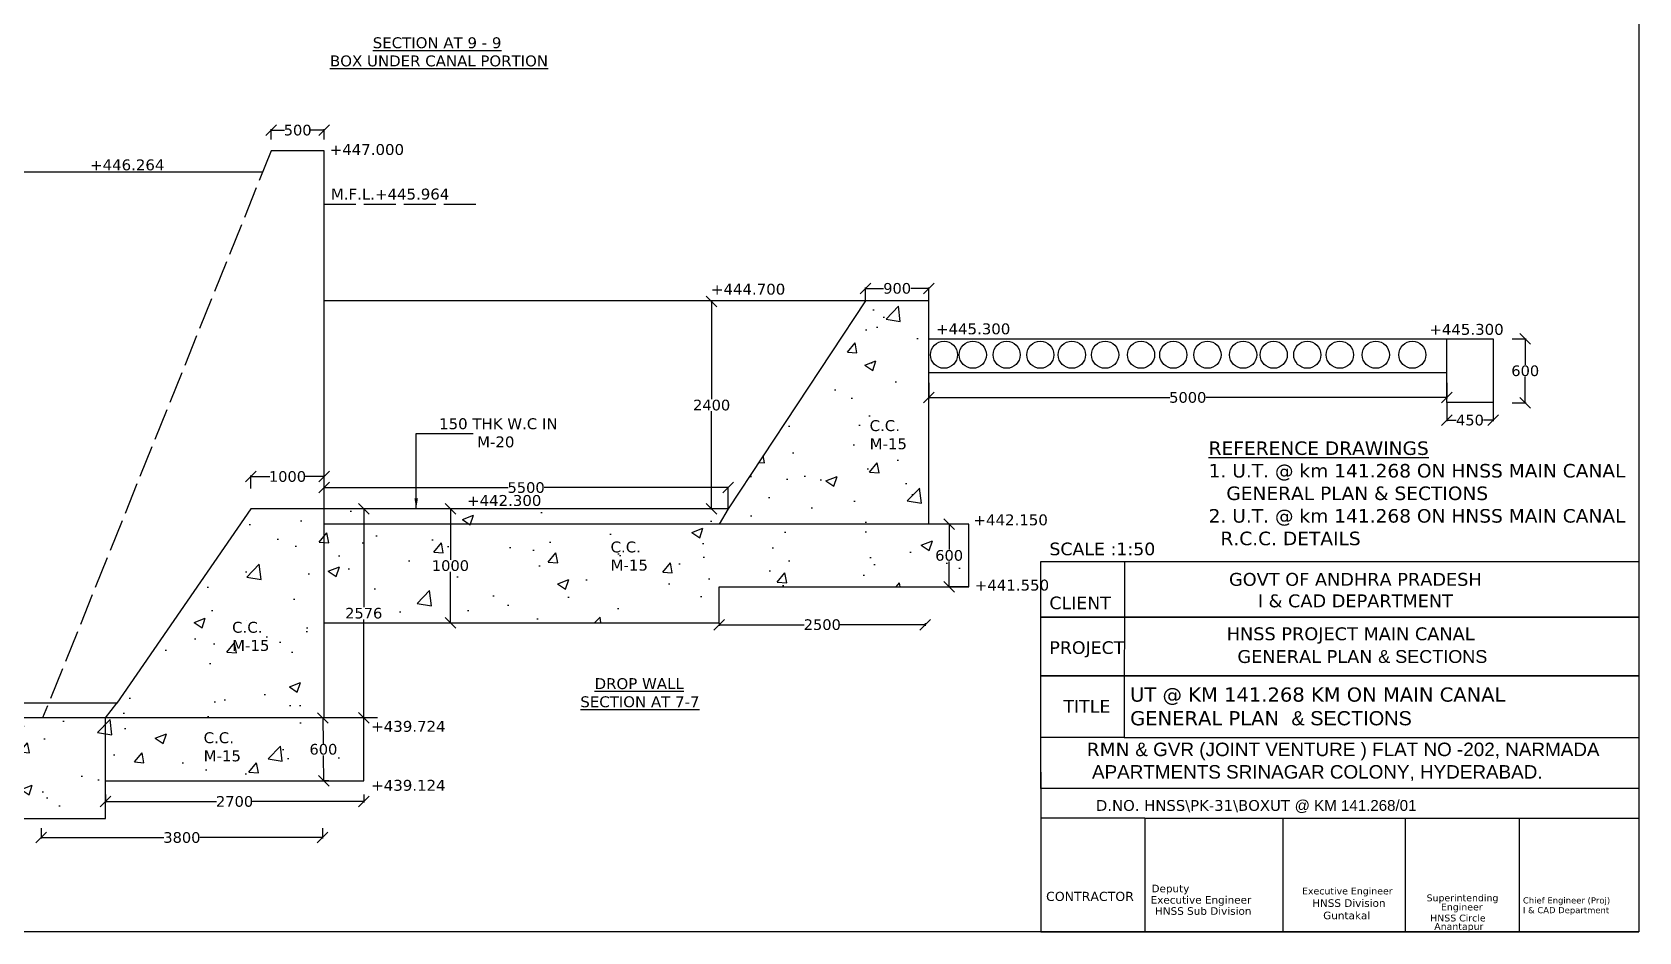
# Model space of a CAD drawing. Header units: inches. Extents: x 55 to 994, y 128 to 488.
# Drawn here: x 692.3 to 994.2, y 127.8 to 297 of the extents above; entities that cross this region are included whole.
import ezdxf

# ---------------------------------------------------------------- set-up
doc = ezdxf.new("R2010")
doc.units = ezdxf.units.IN
doc.header["$MEASUREMENT"] = 0
doc.linetypes.add('ACAD_ISO02W100', pattern=[15, 12, -3])
for name, color, linetype in [('Dimension', 7, 'Continuous'), ('Drawing', 2, 'Continuous'), ('Hatch', 7, 'Continuous'), ('Text', 7, 'Continuous')]:
    doc.layers.add(name, color=color, linetype=linetype)
doc.styles.get("Standard").update_dxf_attribs({"font": 'verdana.ttf'})
doc.dimstyles.get("Standard").update_dxf_attribs({"dimtxt": 4.5, "dimasz": 2, "dimexe": 0.18, "dimexo": 0.0625, "dimgap": 0.09, "dimtad": 0, "dimtih": 1, "dimtoh": 1, "dimdec": 4, "dimzin": 0, "dimdsep": 46, "dimlunit": 4, "dimtxsty": 'Standard', "dimblk": 'OBLIQUE', "dimcen": 0.09, "dimadec": 0, "dimazin": 0, "dimtfac": 1, "dimtdec": 4, "dimtofl": 0, "dimtmove": 0, "dimatfit": 3, "dimfxl": 1, "dimtolj": 1, "dimtzin": 0, "dimarcsym": 0})

# ---------------------------------------------------------------- blocks, each defined once
blk = doc.blocks.new('_Oblique')
at = {"color": 0, "linetype": 'ByBlock', "lineweight": -2}
blk.add_line((-0.5, -0.5), (0.5, 0.5), dxfattribs=at)
blk = doc.blocks.new('*D94')
at = {"layer": 'Defpoints', "color": 0, "transparency": 16777216}
for p in [(706.05, 153.7), (754.6, 153.7), (754.6, 152.35)]:
    blk.add_point(p, dxfattribs=at)
at = {"layer": 'Dimension', "color": 0, "lineweight": -2, "transparency": 16777216}
for p, q in [((706.05, 153.64), (706.05, 152.17)), ((706.05, 152.35), (726.94, 152.35)), ((754.6, 152.35), (733.71, 152.35)), ((754.6, 153.64), (754.6, 152.17))]:
    blk.add_line(p, q, dxfattribs=at)
at = {"layer": 'Dimension', "color": 0, "lineweight": -2, "transparency": 16777216, "xscale": 2, "yscale": 2, "zscale": 2, "rotation": 180}
blk.add_blockref('_Oblique', (706.05, 152.35), dxfattribs=at)
at = {"layer": 'Dimension', "color": 0, "lineweight": -2, "transparency": 16777216, "xscale": 2, "yscale": 2, "zscale": 2}
blk.add_blockref('_Oblique', (754.6, 152.35), dxfattribs=at)
at = {"layer": 'Dimension', "color": 0, "transparency": 16777216, "insert": (730.33, 152.35), "char_height": 2, "attachment_point": 5}
blk.add_mtext('\\A1;2700', dxfattribs=at)
blk = doc.blocks.new('*D95')
at = {"layer": 'Defpoints', "color": 0, "transparency": 16777216}
for p in [(770.89, 207.41), (770.89, 185.98), (770.89, 185.98)]:
    blk.add_point(p, dxfattribs=at)
at = {"layer": 'Dimension', "color": 0, "lineweight": -2, "transparency": 16777216}
for p, q in [((770.82, 207.41), (770.71, 207.41)), ((770.89, 207.41), (770.89, 197.83)), ((770.89, 185.98), (770.89, 195.57)), ((770.82, 185.98), (770.71, 185.98))]:
    blk.add_line(p, q, dxfattribs=at)
at = {"layer": 'Dimension', "color": 0, "lineweight": -2, "transparency": 16777216, "xscale": 2, "yscale": 2, "zscale": 2}
for p, rotation in [((770.89, 207.41), 90), ((770.89, 185.98), 270)]:
    blk.add_blockref('_Oblique', p, dxfattribs=dict(at, rotation=rotation))
at = {"layer": 'Dimension', "color": 0, "transparency": 16777216, "insert": (770.89, 196.7), "char_height": 2, "attachment_point": 5}
blk.add_mtext('\\A1;1000', dxfattribs=at)
blk = doc.blocks.new('*D96')
at = {"layer": 'Defpoints', "color": 0, "transparency": 16777216}
for p in [(747.14, 278.6), (737.21, 276.79), (747.14, 276.79)]:
    blk.add_point(p, dxfattribs=at)
at = {"layer": 'Text', "color": 0, "lineweight": -2, "transparency": 16777216}
for p, q in [((737.21, 276.85), (737.21, 278.78)), ((737.21, 278.6), (739.68, 278.6)), ((747.14, 278.6), (744.67, 278.6)), ((747.14, 276.85), (747.14, 278.78))]:
    blk.add_line(p, q, dxfattribs=at)
at = {"layer": 'Text', "color": 0, "lineweight": -2, "transparency": 16777216, "xscale": 2, "yscale": 2, "zscale": 2, "rotation": 180}
blk.add_blockref('_Oblique', (737.21, 278.6), dxfattribs=at)
at = {"layer": 'Text', "color": 0, "lineweight": -2, "transparency": 16777216, "xscale": 2, "yscale": 2, "zscale": 2}
blk.add_blockref('_Oblique', (747.14, 278.6), dxfattribs=at)
at = {"layer": 'Text', "color": 0, "transparency": 16777216, "insert": (742.18, 278.6), "char_height": 2, "attachment_point": 5}
blk.add_mtext('\\A1;500', dxfattribs=at)
blk = doc.blocks.new('*D97')
at = {"layer": 'Defpoints', "color": 0, "transparency": 16777216}
for p in [(733.4, 213.46), (733.4, 211.15), (747.14, 211.15)]:
    blk.add_point(p, dxfattribs=at)
at = {"layer": 'Dimension', "color": 0, "lineweight": -2, "transparency": 16777216}
for p, q in [((733.4, 211.22), (733.4, 213.64)), ((733.4, 213.46), (736.96, 213.46)), ((747.14, 213.46), (743.58, 213.46)), ((747.14, 211.22), (747.14, 213.64))]:
    blk.add_line(p, q, dxfattribs=at)
at = {"layer": 'Dimension', "color": 0, "lineweight": -2, "transparency": 16777216, "xscale": 2, "yscale": 2, "zscale": 2, "rotation": 180}
blk.add_blockref('_Oblique', (733.4, 213.46), dxfattribs=at)
at = {"layer": 'Dimension', "color": 0, "lineweight": -2, "transparency": 16777216, "xscale": 2, "yscale": 2, "zscale": 2}
blk.add_blockref('_Oblique', (747.14, 213.46), dxfattribs=at)
at = {"layer": 'Dimension', "color": 0, "transparency": 16777216, "insert": (740.27, 213.46), "char_height": 2, "attachment_point": 5}
blk.add_mtext('\\A1;1000', dxfattribs=at)
blk = doc.blocks.new('*D98')
at = {"layer": 'Defpoints', "color": 0, "transparency": 16777216}
for p in [(757.24, 207.41), (754.6, 168.08), (757.24, 168.08)]:
    blk.add_point(p, dxfattribs=at)
at = {"layer": 'Dimension', "color": 0, "lineweight": -2, "transparency": 16777216}
for p, q in [((757.18, 207.41), (754.42, 207.41)), ((754.6, 207.41), (754.6, 188.88)), ((754.6, 168.08), (754.6, 186.61)), ((757.18, 168.08), (754.42, 168.08))]:
    blk.add_line(p, q, dxfattribs=at)
at = {"layer": 'Dimension', "color": 0, "lineweight": -2, "transparency": 16777216, "xscale": 2, "yscale": 2, "zscale": 2}
for p, rotation in [((754.6, 207.41), 90), ((754.6, 168.08), 270)]:
    blk.add_blockref('_Oblique', p, dxfattribs=dict(at, rotation=rotation))
at = {"layer": 'Dimension', "color": 0, "transparency": 16777216, "insert": (754.6, 187.75), "char_height": 2, "attachment_point": 5}
blk.add_mtext('\\A1;2576', dxfattribs=at)
blk = doc.blocks.new('*D99')
at = {"layer": 'Defpoints', "color": 0, "transparency": 16777216}
for p in [(823.07, 211.38), (747.14, 207.41), (823.07, 207.41)]:
    blk.add_point(p, dxfattribs=at)
at = {"layer": 'Dimension', "color": 0, "lineweight": -2, "transparency": 16777216}
for p, q in [((747.14, 207.47), (747.14, 211.56)), ((747.14, 211.38), (781.73, 211.38)), ((823.07, 211.38), (788.48, 211.38)), ((823.07, 207.47), (823.07, 211.56))]:
    blk.add_line(p, q, dxfattribs=at)
at = {"layer": 'Dimension', "color": 0, "lineweight": -2, "transparency": 16777216, "xscale": 2, "yscale": 2, "zscale": 2, "rotation": 180}
blk.add_blockref('_Oblique', (747.14, 211.38), dxfattribs=at)
at = {"layer": 'Dimension', "color": 0, "lineweight": -2, "transparency": 16777216, "xscale": 2, "yscale": 2, "zscale": 2}
blk.add_blockref('_Oblique', (823.07, 211.38), dxfattribs=at)
at = {"layer": 'Dimension', "color": 0, "transparency": 16777216, "insert": (785.11, 211.38), "char_height": 2, "attachment_point": 5}
blk.add_mtext('\\A1;5500', dxfattribs=at)
blk = doc.blocks.new('*D101')
at = {"layer": 'Defpoints', "color": 0, "transparency": 16777216}
for p in [(819.78, 246.4), (819.97, 246.4), (819.78, 207.39)]:
    blk.add_point(p, dxfattribs=at)
at = {"layer": 'Dimension', "color": 0, "lineweight": -2, "transparency": 16777216}
for p, q in [((819.84, 246.4), (820.15, 246.4)), ((819.97, 246.4), (819.97, 228.03)), ((819.97, 207.39), (819.97, 225.76)), ((819.84, 207.39), (820.15, 207.39))]:
    blk.add_line(p, q, dxfattribs=at)
at = {"layer": 'Dimension', "color": 0, "lineweight": -2, "transparency": 16777216, "xscale": 2, "yscale": 2, "zscale": 2}
for p, rotation in [((819.97, 246.4), 90), ((819.97, 207.39), 270)]:
    blk.add_blockref('_Oblique', p, dxfattribs=dict(at, rotation=rotation))
at = {"layer": 'Dimension', "color": 0, "transparency": 16777216, "insert": (819.97, 226.89), "char_height": 2, "attachment_point": 5}
blk.add_mtext('\\A1;2400', dxfattribs=at)
blk = doc.blocks.new('*D102')
at = {"layer": 'Defpoints', "color": 0, "transparency": 16777216}
for p in [(821.4, 185.98), (860.12, 185.98), (860.12, 185.6)]:
    blk.add_point(p, dxfattribs=at)
at = {"layer": 'Dimension', "color": 0, "lineweight": -2, "transparency": 16777216}
for p, q in [((821.4, 185.92), (821.4, 185.42)), ((821.4, 185.6), (837.37, 185.6)), ((860.12, 185.6), (844.15, 185.6)), ((860.12, 185.92), (860.12, 185.42))]:
    blk.add_line(p, q, dxfattribs=at)
at = {"layer": 'Dimension', "color": 0, "lineweight": -2, "transparency": 16777216, "xscale": 2, "yscale": 2, "zscale": 2, "rotation": 180}
blk.add_blockref('_Oblique', (821.4, 185.6), dxfattribs=at)
at = {"layer": 'Dimension', "color": 0, "lineweight": -2, "transparency": 16777216, "xscale": 2, "yscale": 2, "zscale": 2}
blk.add_blockref('_Oblique', (860.12, 185.6), dxfattribs=at)
at = {"layer": 'Dimension', "color": 0, "transparency": 16777216, "insert": (840.76, 185.6), "char_height": 2, "attachment_point": 5}
blk.add_mtext('\\A1;2500', dxfattribs=at)
blk = doc.blocks.new('*D103')
at = {"layer": 'Defpoints', "color": 0, "transparency": 16777216}
for p in [(868.33, 204.51), (864.6, 192.72), (868.33, 192.72)]:
    blk.add_point(p, dxfattribs=at)
at = {"layer": 'Dimension', "color": 0, "lineweight": -2, "transparency": 16777216}
for p, q in [((868.27, 204.51), (864.42, 204.51)), ((864.6, 204.51), (864.6, 199.75)), ((864.6, 192.72), (864.6, 197.49)), ((868.27, 192.72), (864.42, 192.72))]:
    blk.add_line(p, q, dxfattribs=at)
at = {"layer": 'Dimension', "color": 0, "lineweight": -2, "transparency": 16777216, "xscale": 2, "yscale": 2, "zscale": 2}
for p, rotation in [((864.6, 204.51), 90), ((864.6, 192.72), 270)]:
    blk.add_blockref('_Oblique', p, dxfattribs=dict(at, rotation=rotation))
at = {"layer": 'Dimension', "color": 0, "transparency": 16777216, "insert": (864.6, 198.62), "char_height": 2, "attachment_point": 5}
blk.add_mtext('\\A1;600', dxfattribs=at)
blk = doc.blocks.new('*D104')
at = {"layer": 'Defpoints', "color": 0, "transparency": 16777216}
for p in [(860.78, 248.84), (848.89, 246.49), (860.78, 246.49)]:
    blk.add_point(p, dxfattribs=at)
at = {"layer": 'Text', "color": 0, "lineweight": -2, "transparency": 16777216}
for p, q in [((848.89, 246.56), (848.89, 249.02)), ((848.89, 248.84), (852.29, 248.84)), ((860.78, 248.84), (857.38, 248.84)), ((860.78, 246.56), (860.78, 249.02))]:
    blk.add_line(p, q, dxfattribs=at)
at = {"layer": 'Text', "color": 0, "lineweight": -2, "transparency": 16777216, "xscale": 2, "yscale": 2, "zscale": 2, "rotation": 180}
blk.add_blockref('_Oblique', (848.89, 248.84), dxfattribs=at)
at = {"layer": 'Text', "color": 0, "lineweight": -2, "transparency": 16777216, "xscale": 2, "yscale": 2, "zscale": 2}
blk.add_blockref('_Oblique', (860.78, 248.84), dxfattribs=at)
at = {"layer": 'Text', "color": 0, "transparency": 16777216, "insert": (854.83, 248.84), "char_height": 2, "attachment_point": 5}
blk.add_mtext('\\A1;900', dxfattribs=at)
blk = doc.blocks.new('*D105')
at = {"layer": 'Defpoints', "color": 0, "transparency": 16777216}
for p in [(860.78, 231.17), (958.1, 231.17), (958.1, 228.33)]:
    blk.add_point(p, dxfattribs=at)
at = {"layer": 'Dimension', "color": 0, "lineweight": -2, "transparency": 16777216}
for p, q in [((860.78, 231.1), (860.78, 228.15)), ((958.1, 231.1), (958.1, 228.15)), ((860.78, 228.33), (906.06, 228.33)), ((958.1, 228.33), (912.81, 228.33))]:
    blk.add_line(p, q, dxfattribs=at)
at = {"layer": 'Dimension', "color": 0, "lineweight": -2, "transparency": 16777216, "xscale": 2, "yscale": 2, "zscale": 2, "rotation": 180}
blk.add_blockref('_Oblique', (860.78, 228.33), dxfattribs=at)
at = {"layer": 'Dimension', "color": 0, "lineweight": -2, "transparency": 16777216, "xscale": 2, "yscale": 2, "zscale": 2}
blk.add_blockref('_Oblique', (958.1, 228.33), dxfattribs=at)
at = {"layer": 'Dimension', "color": 0, "transparency": 16777216, "insert": (909.44, 228.33), "char_height": 2, "attachment_point": 5}
blk.add_mtext('\\A1;5000', dxfattribs=at)
blk = doc.blocks.new('*D106')
at = {"layer": 'Defpoints', "color": 0, "transparency": 16777216}
for p in [(958.1, 227.37), (966.82, 227.37), (966.82, 224.07)]:
    blk.add_point(p, dxfattribs=at)
at = {"layer": 'Dimension', "color": 0, "lineweight": -2, "transparency": 16777216}
for p, q in [((958.1, 227.3), (958.1, 223.89)), ((966.82, 227.3), (966.82, 223.89)), ((958.1, 224.07), (959.89, 224.07)), ((966.82, 224.07), (965.03, 224.07))]:
    blk.add_line(p, q, dxfattribs=at)
at = {"layer": 'Dimension', "color": 0, "lineweight": -2, "transparency": 16777216, "xscale": 2, "yscale": 2, "zscale": 2, "rotation": 180}
blk.add_blockref('_Oblique', (958.1, 224.07), dxfattribs=at)
at = {"layer": 'Dimension', "color": 0, "lineweight": -2, "transparency": 16777216, "xscale": 2, "yscale": 2, "zscale": 2}
blk.add_blockref('_Oblique', (966.82, 224.07), dxfattribs=at)
at = {"layer": 'Dimension', "color": 0, "transparency": 16777216, "insert": (962.46, 224.07), "char_height": 2, "attachment_point": 5}
blk.add_mtext('\\A1;450', dxfattribs=at)
blk = doc.blocks.new('*D107')
at = {"layer": 'Defpoints', "color": 0, "transparency": 16777216}
for p in [(970.32, 239.38), (970.32, 227.3), (972.85, 227.3)]:
    blk.add_point(p, dxfattribs=at)
at = {"layer": 'Dimension', "color": 0, "lineweight": -2, "transparency": 16777216}
for p, q in [((970.38, 239.38), (973.03, 239.38)), ((972.85, 239.38), (972.85, 234.47)), ((972.85, 227.3), (972.85, 232.21)), ((970.38, 227.3), (973.03, 227.3))]:
    blk.add_line(p, q, dxfattribs=at)
at = {"layer": 'Dimension', "color": 0, "lineweight": -2, "transparency": 16777216, "xscale": 2, "yscale": 2, "zscale": 2}
for p, rotation in [((972.85, 239.38), 90), ((972.85, 227.3), 270)]:
    blk.add_blockref('_Oblique', p, dxfattribs=dict(at, rotation=rotation))
at = {"layer": 'Dimension', "color": 0, "transparency": 16777216, "insert": (972.85, 233.34), "char_height": 2, "attachment_point": 5}
blk.add_mtext('\\A1;600', dxfattribs=at)
blk = doc.blocks.new('*D108')
at = {"layer": 'Defpoints', "color": 0, "transparency": 16777216}
for p in [(747.92, 168.08), (747.11, 156.25), (748.1, 156.26)]:
    blk.add_point(p, dxfattribs=at)
at = {"layer": 'Dimension', "color": 0, "lineweight": -2, "transparency": 16777216}
for p, q in [((747.86, 168.08), (746.75, 168.06)), ((746.93, 168.07), (747, 163.29)), ((747.11, 156.25), (747.03, 161.03)), ((748.04, 156.26), (746.93, 156.25))]:
    blk.add_line(p, q, dxfattribs=at)
at = {"layer": 'Dimension', "color": 0, "lineweight": -2, "transparency": 16777216, "xscale": 2, "yscale": 2, "zscale": 2}
for p, rotation in [((746.93, 168.07), 90.8726393505395), ((747.11, 156.25), 270.8726393505395)]:
    blk.add_blockref('_Oblique', p, dxfattribs=dict(at, rotation=rotation))
at = {"layer": 'Dimension', "color": 0, "transparency": 16777216, "insert": (747.02, 162.16), "char_height": 2, "attachment_point": 5}
blk.add_mtext('\\A1;600', dxfattribs=at)
blk = doc.blocks.new('*D109')
at = {"layer": 'Defpoints', "color": 0, "transparency": 16777216}
for p in [(694, 147.37), (746.86, 147.37), (746.86, 145.57)]:
    blk.add_point(p, dxfattribs=at)
at = {"layer": 'Dimension', "color": 0, "lineweight": -2, "transparency": 16777216}
for p, q in [((694, 147.31), (694, 145.39)), ((694, 145.57), (717.04, 145.57)), ((746.86, 145.57), (723.81, 145.57)), ((746.86, 147.31), (746.86, 145.39))]:
    blk.add_line(p, q, dxfattribs=at)
at = {"layer": 'Dimension', "color": 0, "lineweight": -2, "transparency": 16777216, "xscale": 2, "yscale": 2, "zscale": 2, "rotation": 180}
blk.add_blockref('_Oblique', (694, 145.57), dxfattribs=at)
at = {"layer": 'Dimension', "color": 0, "lineweight": -2, "transparency": 16777216, "xscale": 2, "yscale": 2, "zscale": 2}
blk.add_blockref('_Oblique', (746.86, 145.57), dxfattribs=at)
at = {"layer": 'Dimension', "color": 0, "transparency": 16777216, "insert": (720.43, 145.57), "char_height": 2, "attachment_point": 5}
blk.add_mtext('\\A1;3800', dxfattribs=at)

msp = doc.modelspace()

# ---------------------------------------------------------------- hatches: boundary and pattern name
at = {"layer": 'Hatch'}
h = msp.add_hatch(dxfattribs=at)
h.set_pattern_fill('AR-CONC', color=256, scale=3, style=0)
h.paths.add_polyline_path([(706.055, 149.17759), (706.055, 156.2635), (706.055, 168.08103), (655.71031, 168.08103), (655.71031, 149.17759)])
h.paths.add_polyline_path([(694.26321, 168.08103), (695.37471, 170.84111), (655.71031, 170.84111), (655.71031, 168.08103)])
h.paths.add_polyline_path([(706.055, 168.08103), (708.2006, 170.84111), (695.37471, 170.84111), (694.26321, 168.08103)])
h.paths.add_polyline_path([(708.2006, 170.84111), (706.055, 168.08103), (747.1433, 168.08103), (747.1433, 185.98082), (821.4004, 185.98082), (821.4004, 192.71924), (868.32957, 192.71924), (868.32957, 204.51298), (860.77673, 204.51298), (860.77673, 246.49397), (848.88917, 246.49397), (823.06901, 207.41143), (733.4037, 207.41143)])
h.paths.add_polyline_path([(754.59674, 156.2635), (754.59674, 168.08103), (747.1433, 168.08103), (706.055, 168.08103), (706.055, 156.2635)])

# ---------------------------------------------------------------- linework, layer by layer
at = {"layer": 'Dimension', "ltscale": 0.02}
for points in [[(994.20147, 197.49293), (994.20147, 186.98926), (881.80878, 186.98926), (881.80878, 197.49293), (994.20147, 197.49293)], [(881.80878, 157.9009), (881.80878, 127.83459)], [(994.20147, 157.9009), (994.20147, 149.24115)], [(901.34076, 149.24115), (901.34076, 127.83459)], [(927.32489, 149.24115), (927.32489, 127.83459)], [(950.3075, 149.24115), (950.3075, 127.83459)], [(971.6964, 149.24115), (971.6964, 127.83459)]]:
    msp.add_lwpolyline(points, dxfattribs=at)
for points in [[(881.80878, 197.49293), (897.57659, 197.49293), (897.47811, 164.37516), (881.80878, 164.37516)], [(881.80878, 186.98926), (994.20147, 186.98926), (994.20147, 176.00527), (881.80878, 176.00527)], [(881.80878, 176.00527), (994.20147, 176.00527), (994.20147, 154.80935), (881.80878, 154.80935)]]:
    msp.add_lwpolyline(points, close=True, dxfattribs=at)
at = {"layer": 'Dimension'}
for points in [[(897.47811, 164.37516), (994.20147, 164.37516)], [(901.34076, 149.24115), (881.80878, 149.24115)], [(901.34076, 149.24115), (994.20147, 149.24115)], [(994.20147, 149.24115), (994.20147, 127.83459)], [(881.80878, 127.83459), (994.20147, 127.83459)]]:
    msp.add_lwpolyline(points, dxfattribs=at)
at = {"layer": 'Drawing'}
for points in [[(994.20147, 127.83459), (54.84094, 127.83459), (54.84094, 487.78052), (994.20147, 487.78052)], [(655.71031, 149.17759), (706.055, 149.17759), (706.055, 156.2635), (754.59674, 156.2635), (754.59674, 168.08103), (747.1433, 168.08103), (747.1433, 185.98082), (821.4004, 185.98082), (821.4004, 192.71924), (868.32957, 192.71924), (868.32957, 204.51298), (860.77673, 204.51298), (860.77673, 246.49397), (848.88917, 246.49397), (823.06901, 207.41143), (733.4037, 207.41143), (708.2006, 170.84111), (655.71031, 170.84111), (655.71031, 149.17759)]]:
    msp.add_lwpolyline(points, close=True, dxfattribs=at)
at = {"layer": 'Drawing', "linetype": 'ACAD_ISO02W100', "ltscale": 0.5}
for points in [[(737.20677, 274.71924), (694.26321, 168.08103)], [(747.1433, 264.6813), (777.04261, 264.6813)]]:
    msp.add_lwpolyline(points, dxfattribs=at)
at = {"layer": 'Drawing'}
for points in [[(747.1433, 185.98082), (747.1433, 274.71924), (737.20677, 274.71924)], [(655.83654, 270.79293), (735.62563, 270.79293)], [(848.88917, 246.49397), (747.1433, 246.49397)], [(860.77673, 239.37681), (966.81858, 239.37681), (966.81858, 227.36687), (958.09532, 227.36687), (958.09532, 232.95022), (860.77673, 232.95022)], [(958.09532, 232.95022), (958.09532, 239.37681)], [(823.06901, 207.41143), (821.36655, 204.51298)], [(860.77673, 204.51298), (747.1433, 204.51298)], [(706.055, 168.08103), (708.2006, 170.84111)], [(747.1433, 168.08103), (655.71031, 168.08103)], [(706.055, 156.2635), (706.055, 168.08103)]]:
    msp.add_lwpolyline(points, dxfattribs=at)
for centre in [(863.63559, 236.36908), (869.04452, 236.36908), (875.40408, 236.36908), (881.73231, 236.36908), (887.65556, 236.36908), (893.90519, 236.36908), (900.65896, 236.36908), (906.71695, 236.36908), (913.13074, 236.36908), (919.84146, 236.36908), (925.59013, 236.36908), (931.89215, 236.36908), (938.01122, 236.36908), (944.77167, 236.36908), (951.63153, 236.36908)]:
    msp.add_circle(centre, 2.55211, dxfattribs=at)

# ---------------------------------------------------------------- texts
at = {"layer": 'Hatch', "insert": (729.86409, 186.1405), "char_height": 2.04803, "width": 122.5991094, "attachment_point": 1}
msp.add_mtext('C.C.\\PM-15', dxfattribs=at)
at = {"layer": 'Text'}
for s, height, p in [('HNSS PROJECT MAIN CANAL', 2.4245638, (916.75498, 182.68122)), ('Deputy', 1.425376, (902.62166, 135.28025)), (' Executive Engineer', 1.282838, (930.35215, 134.88353)), (' Executive Engineer', 1.4253755, (901.84254, 133.1451)), ('HNSS Division', 1.4253755, (932.81145, 132.54392)), ('Superintending ', 1.282838, (954.31446, 133.58818)), ('Chief Engineer (Proj)', 1.1545542, (972.41848, 133.18546)), ('HNSS Sub Division', 1.4253755, (903.2774, 131.04971)), ('Guntakal', 1.425376, (934.88971, 130.2125)), ('HNSS Circle', 1.282838, (954.99899, 129.79858)), ('I & CAD Department', 1.1545542, (972.41887, 131.34637)), ('Anantapur', 1.282838, (955.75414, 128.21246))]:
    msp.add_text(s, height=height, dxfattribs=at).set_placement(p)
for s, insert, char_height, width, attachment_point in [('         {\\LSECTION AT 9 - 9\\PBOX UNDER CANAL PORTION}', (748.25527, 296.06503), 2.0480297, 122.5991094, 1), ('+447.000', (748.20029, 275.9883), 2.04803, 122.5991094, 1), ('+446.264', (703.17556, 273.10013), 2.04803, 122.5991094, 1), ('M.F.L.+445.964', (748.42696, 267.61061), 2.0480297, 122.5991094, 1), ('+444.700', (819.83458, 249.72415), 2.04803, 122.5991094, 1), ('+445.300', (862.12388, 242.26315), 2.04803, 122.5991094, 1), ('+445.300', (954.82675, 242.16453), 2.04803, 122.5991094, 1), ('150 THK W.C IN \\P        M-20', (768.7551, 224.41993), 2.0480297, 122.5991094, 1), ('C.C.\\PM-15', (849.65587, 224.06534), 2.04803, 122.5991094, 1), ('{\\LREFERENCE DRAWINGS}\\P1. U.T. @ km 141.268 ON HNSS MAIN CANAL\\P   GENERAL PLAN & SECTIONS\\P2. U.T. @ km 141.268 ON HNSS MAIN CANAL\\P  R.C.C. DETAILS', (913.36015, 220.07327), 2.5451148, 107.6263737, 1), ('+442.300', (774.00637, 209.98965), 2.04803, 122.5991094, 1), ('+442.150', (869.17693, 206.34345), 2.04803, 122.5991094, 1), ('C.C.\\PM-15', (800.98144, 201.24682), 2.04803, 122.5991094, 1), ('SCALE :1:50', (883.43468, 201.04155), 2.3756259, 35.3413943, 1), ('+441.550', (869.41172, 194.07571), 2.04803, 122.5991094, 1), ('GOVT OF ANDHRA PRADESH\\PI & CAD DEPARTMENT', (940.93062, 195.34178), 2.4245638, 103.9098759, 2), ('CLIENT', (883.43468, 190.89271), 2.375626, 19.3073484, 1), ('PROJECT', (883.43468, 182.48439), 2.375626, 19.3073484, 1), ('GENERAL PLAN {\\fArial|b0|i0|c0|p32;& SECTIONS}', (942.24654, 180.83173), 2.4245638, 103.9098759, 2), ('            {\\LDROP WALL\\P}         {\\LSECTION AT 7-7}', (787.26119, 175.5482), 2.0480297, 122.5991094, 1), ('UT @ KM 141.268 KM ON MAIN CANAL\\PGENERAL PLAN  {\\fArial|b0|i0|c0|p32;& SECTIONS\\fMS Shell Dlg|b0|i0|c0|p32;\\H0.6429x;\\P} ', (898.6048, 173.80619), 2.6725791, 119.4885723, 1), ('TITLE', (886.08271, 171.43268), 2.375626, 19.3073484, 1), ('+439.724', (756.00679, 167.51274), 2.04803, 122.5991094, 1), ('C.C.\\PM-15', (724.51097, 165.3726), 2.04803, 122.5991094, 1), ('RMN {\\fArial|b0|i0|c0|p32;& GVR (JOINT VENTURE ) FLAT NO -202, NARMADA\\P APARTMENTS SRINAGAR COLONY, HYDERABAD.}', (890.45739, 159.80429), 2.5368236, 135.6721011, 4), ('+439.124', (756.00679, 156.42498), 2.04803, 122.5991094, 1), ('\\PD.NO. HNSS\\\\PK-31\\\\BOXUT {\\fArial|b0|i0|c0|p32;@ KM 141.268/01}', (892.17678, 153.10004), 2.0294589, 108.5376809, 4), ('\\PCONTRACTOR', (882.81647, 135.92538), 1.714957, 25.5321913, 4), ('Engineer', (957.00802, 133.15985), 1.282838, 8.2325646, 1)]:
    msp.add_mtext(s, dxfattribs=dict(at, insert=insert, char_height=char_height, width=width, attachment_point=attachment_point))

# ---------------------------------------------------------------- dimensions: what is measured, and where the dimension line sits
at = {"layer": 'Dimension'}
dim = msp.add_linear_dim(base=(819.9698, 246.40103), p1=(819.77867, 207.38823), p2=(819.77867, 246.40103), angle=90, text='2400', dimstyle='Standard', override={"dimtxt": 2}, dxfattribs=at)
dim.commit()
dim.dimension.update_dxf_attribs({"geometry": '*D101', "text_midpoint": (819.9698, 226.89463)})
for p1, p2, distance, text, picture, middle in [((970.3217, 239.37681), (970.3217, 227.30437), 2.52493, '600', '*D107', (972.84663, 233.34059)), ((860.77673, 231.16569), (958.09532, 231.16569), -2.83994, '5000', '*D105', (909.43603, 228.32575)), ((958.09532, 227.36687), (966.81858, 227.36687), -3.2942, '450', '*D106', (962.45695, 224.07267)), ((747.1433, 207.41143), (823.06901, 207.41143), 3.9691, '5500', '*D99', (785.10615, 211.38054)), ((757.23894, 207.41143), (757.23894, 168.08103), -2.64221, '2576', '*D98', (754.59674, 187.74623)), ((770.88697, 207.41143), (770.88697, 185.98082), 0, '1000', '*D95', (770.88697, 196.69613)), ((868.32957, 204.51298), (868.32957, 192.71924), -3.73302, '600', '*D103', (864.59655, 198.61611)), ((747.92191, 168.08103), (748.10191, 156.2635), -0.99498, '600', '*D108', (747.01705, 162.15711))]:
    dim = msp.add_aligned_dim(p1=p1, p2=p2, distance=distance, text=text, dimstyle='Standard', override={"dimtxt": 2}, dxfattribs=at)
    dim.commit()
    dim.dimension.update_dxf_attribs({"geometry": picture, "text_midpoint": middle})
for base, p1, p2, text, picture, middle in [((733.4037, 213.46404), (747.1433, 211.15275), (733.4037, 211.15275), '1000', '*D97', (740.2735, 213.46404)), ((860.12352, 185.60475), (821.4004, 185.98082), (860.12352, 185.98082), '2500', '*D102', (840.76196, 185.60475)), ((746.85869, 145.57196), (693.99884, 147.37466), (746.85869, 147.37466), '3800', '*D109', (720.42877, 145.57196))]:
    dim = msp.add_linear_dim(base=base, p1=p1, p2=p2, text=text, dimstyle='Standard', override={"dimtxt": 2}, dxfattribs=at)
    dim.commit()
    dim.dimension.update_dxf_attribs({"geometry": picture, "text_midpoint": middle})
dim = msp.add_linear_dim(base=(754.59674, 152.35309), p1=(706.055, 153.70024), p2=(754.59674, 153.70024), text='2700', dimstyle='Standard', override={"dimtxt": 2}, dxfattribs=at)
dim.commit()
dim.dimension.update_dxf_attribs({"geometry": '*D94', "text_midpoint": (730.32587, 152.35309), "dimtype": 160})
at = {"layer": 'Text'}
dim = msp.add_linear_dim(base=(747.1433, 278.60135), p1=(737.20677, 276.78977), p2=(747.1433, 276.78977), angle=0, text='500', dimstyle='Standard', override={"dimtxt": 2}, dxfattribs=at)
dim.commit()
dim.dimension.update_dxf_attribs({"geometry": '*D96', "text_midpoint": (742.17503, 278.60135), "dimtype": 161})
dim = msp.add_aligned_dim(p1=(848.88917, 246.49397), p2=(860.77673, 246.49397), distance=2.34787, text='900', dimstyle='Standard', override={"dimtxt": 2}, dxfattribs=at)
dim.commit()
dim.dimension.update_dxf_attribs({"geometry": '*D104', "text_midpoint": (854.83295, 248.84184)})

# ---------------------------------------------------------------- leaders
at = {"layer": 'Dimension'}
msp.add_leader([(764.45487, 207.35063), (764.45487, 221.56194), (775.17721, 221.56194)], dimstyle='Standard', override={"dimgap": 0.09, "dimtad": 0}, dxfattribs=at)

doc.saveas('drawing.dxf')
